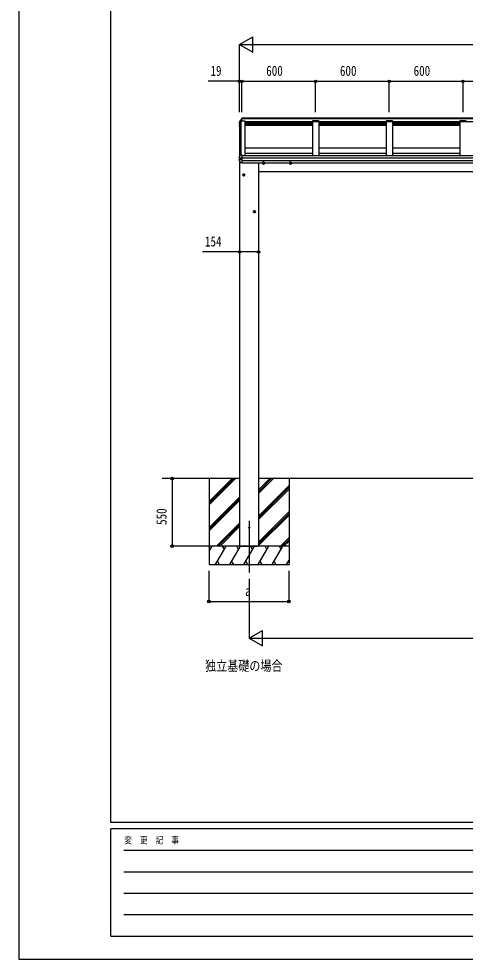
# Model space of a CAD drawing. Units: millimetres, scale not verified. Extents: x -10512 to 10512, y -7425 to 7425.
# Drawn here: x -10512 to -6878, y -7425 to 231 of the extents above; entities that cross this region are included whole.
import ezdxf
from ezdxf.enums import TextEntityAlignment as Align

# ---------------------------------------------------------------- set-up
doc = ezdxf.new("R2010")
doc.units = ezdxf.units.MM
doc.header["$LTSCALE"] = 40
for name, color, linetype in [('0-2_USER1', 3, 'Continuous'), ('0-4_YKK_12', 2, 'Continuous'), ('0-5_YKK_13', 4, 'Continuous'), ('0-6_YKK_A1', 4, 'Continuous'), ('0-7_YKK_D', 6, 'Continuous'), ('0-8_YKK_ZWAK', 7, 'Continuous')]:
    doc.layers.add(name, color=color, linetype=linetype)
doc.styles.add('ＭＳ ゴシック', font='')
doc.styles.get('ＭＳ ゴシック').set_extended_font_data('MS Gothic')

msp = doc.modelspace()

# ---------------------------------------------------------------- linework, layer by layer
at = {"layer": '0-4_YKK_12'}
for p, q in [((-8714.95, -863.3), (-8714.95, -872.69)), ((-8637.45, -3856.57), (-8637.45, -4277.65))]:
    msp.add_line(p, q, dxfattribs=at)
at = {"layer": '0-5_YKK_13'}
for p, q in [((-8708.13, -598.81), (-8706.93, -598.75)), ((-8706.78, -598.53), (-8707.15, -596.05)), ((-8706.93, -598.75), (-8707.15, -597.26)), ((-8695.95, -592.99), (-8707.11, -593.6)), ((-8695.95, -597.93), (-8706.78, -598.53)), ((-8706.78, -598.53), (-8706.78, -598.96)), ((-8706.78, -598.91), (-8695.95, -598.91)), ((-8695.95, -595.68), (-8695.95, -598.91)), ((-8695.95, -595.68), (-8695.95, -595.68)), ((-8717.83, -633.8), (-8717.83, -637.85)), ((-8717.78, -633.47), (-8717.79, -633.53)), ((-8717.42, -614.85), (-8717.42, -618.87)), ((-8714.95, -636.22), (-8716.77, -636.57)), ((-8716.37, -620.15), (-8714.95, -620.42)), ((-8714.95, -632.21), (-8716.09, -632.35)), ((-8715.8, -637.91), (-8714.95, -637.74)), ((-8714.95, -618.55), (-8715.52, -618.44)), ((-8714.95, -618.9), (-8715.52, -618.79)), ((-8717.99, -921.01), (-8717.99, -914.48)), ((-8717.52, -902.46), (-8717.52, -895.95)), ((-8709.95, -912.1), (-8717.18, -913.5)), ((-8716.66, -903.45), (-8716.72, -903.44)), ((-8716.66, -903.45), (-8716.65, -903.45)), ((-8709.4, -904.38), (-8715.78, -903.59)), ((-8709.95, -904.32), (-8709.95, -918.11)), ((-8692.95, -904.38), (-8707.74, -904.48)), ((-8692.95, -918.24), (-8707.74, -918.03)), ((-8692.95, -879.39), (-8692.95, -879.07)), ((-8692.95, -880.07), (-8692.95, -879.39)), ((-8692.95, -902.28), (-8692.95, -880.07)), ((-8692.95, -903.54), (-8692.95, -902.28)), ((-8692.95, -904.38), (-8692.95, -903.54)), ((-8692.95, -918.24), (-8692.95, -904.38)), ((-8692.95, -920.15), (-8692.95, -918.24)), ((-8705.33, -941.45), (-8705.32, -941.47)), ((-8692.95, -942.54), (-8704.54, -941.92)), ((-8692.95, -921.67), (-8692.95, -920.15)), ((-8692.95, -942.14), (-8692.95, -921.67)), ((-8692.95, -942.54), (-8692.95, -942.14)), ((-8530.96, -944.81), (-8507.96, -944.81)), ((-8519.46, -957.32), (-8519.46, -932.3)), ((-8310.96, -944.81), (-8287.96, -944.81)), ((-8299.46, -957.32), (-8299.46, -932.3)), ((-8692.46, -1039.81), (-8669.46, -1039.81)), ((-8680.96, -1052.32), (-8680.96, -1027.3)), ((-8605.46, -1339.81), (-8582.46, -1339.81)), ((-8593.96, -1352.32), (-8593.96, -1327.3))]:
    msp.add_line(p, q, dxfattribs=at)
for points in [[(-8709.76, -594.81), (-8714, -605.42), (-8717.35, -614.36), (-8717.41, -614.64), (-8717.42, -614.7)], [(-8709.76, -598.38), (-8710.75, -600.87), (-8711.74, -603.36), (-8712.71, -605.86), (-8713.66, -608.37), (-8714.6, -610.88), (-8715.53, -613.39), (-8716.45, -615.92), (-8717.35, -618.44)], [(-8695.95, -595.43), (-8707.15, -596.05), (-8707.15, -597.26), (-8708.27, -597.32)], [(-8706.85, -598.96), (-8706.93, -598.4), (-8706.93, -598.75)], [(-8717.79, -633.48), (-8717.82, -633.66), (-8717.82, -633.8)], [(-8717.66, -638.49), (-8716.19, -641.03), (-8714.95, -643.16)], [(-8717.42, -614.7), (-8717.42, -614.8), (-8717.42, -614.86)], [(-8717.47, -895.62), (-8717.52, -895.83), (-8717.52, -895.95)], [(-8709.59, -874.81), (-8710.62, -877.4), (-8711.65, -879.98), (-8712.65, -882.58), (-8713.64, -885.17), (-8714.62, -887.78), (-8715.58, -890.39), (-8716.53, -893), (-8717.47, -895.62)], [(-8714.18, -903.68), (-8715.41, -903.63), (-8716.65, -903.45)], [(-8709.4, -904.38), (-8709.15, -904.41), (-8709, -904.43)], [(-8692.95, -879.07), (-8706.95, -879.75), (-8706.95, -874.1), (-8708.71, -874.19)], [(-8519.46, -952.32), (-8525.96, -948.56), (-8525.96, -941.06), (-8519.46, -937.3)], [(-8519.46, -952.32), (-8512.96, -948.56), (-8512.96, -941.06), (-8519.46, -937.3)], [(-8299.46, -952.32), (-8305.96, -948.56), (-8305.96, -941.06), (-8299.46, -937.3)], [(-8299.46, -952.32), (-8292.96, -948.56), (-8292.96, -941.06), (-8299.46, -937.3)], [(-8680.96, -1047.32), (-8687.46, -1043.56), (-8687.46, -1036.06), (-8680.96, -1032.3)], [(-8680.96, -1047.32), (-8674.46, -1043.56), (-8674.46, -1036.06), (-8680.96, -1032.3)], [(-8593.96, -1347.32), (-8600.46, -1343.56), (-8600.46, -1336.06), (-8593.96, -1332.3)], [(-8593.96, -1347.32), (-8587.46, -1343.56), (-8587.46, -1336.06), (-8593.96, -1332.3)]]:
    msp.add_lwpolyline(points, dxfattribs=at)
for centre, radius in [((-8519.46, -944.81), 8.5), ((-8519.46, -944.81), 7.7), ((-8519.46, -944.81), 6.5), ((-8299.46, -944.81), 8.5), ((-8299.46, -944.81), 7.7), ((-8299.46, -944.81), 6.5), ((-8680.96, -1039.81), 8.5), ((-8680.96, -1039.81), 7.7), ((-8680.96, -1039.81), 6.5), ((-8593.96, -1339.81), 8.5), ((-8593.96, -1339.81), 7.7), ((-8593.96, -1339.81), 6.5), ((-8637.45, -3912.51), 5)]:
    msp.add_circle(centre, radius, dxfattribs=at)
for centre, radius, start, end in [((-8246.02, -785.37), 498.52, 158.04646, 160.43093), ((-8708.18, -599.01), 1.7, 92.9577, 157.99775), ((-8707.53, -596.18), 2.62, 80.76, 148.16555), ((-8708.11, -599.11), 0.3, 92.95769, 158.00506), ((-8716.53, -637.85), 1.3, 100.8784, 209.72862), ((-8716.52, -633.75), 1.3, 99.76805, 169.97457), ((-8716.13, -618.87), 1.3, 160.55137, 259.11062), ((-8716.07, -634.68), 2.32, 92.65141, 119.69627), ((-8715.75, -638.2), 0.299, 100.87832, 209.80871), ((-8283.19, -389.59), 499.04, 209.85327, 210.09589), ((-8283.19, -389.94), 499.04, 209.85327, 210.09589), ((-8715.46, -618.49), 0.299, 160.48478, 259.11069), ((-8715.46, -618.14), 0.3, 212.93591, 259.04607), ((-8717, -914.48), 0.998, 100.914, 179.94879), ((-8716.52, -902.46), 1, 180, 258.54639), ((-8710.29, -901.76), 16.37, 271.41275, 274.51688), ((-8708.66, -875.19), 1, 92.95955, 157.94622), ((-8716.99, -921.01), 1, 180, 210.67851), ((-8323.05, -687.31), 459.05, 210.67556, 213.61643), ((-8704.48, -940.92), 1, 213.61937, 266.89265)]:
    msp.add_arc(centre, radius, start, end, dxfattribs=at)
for centre, major_axis, ratio, start_param, end_param in [((-8708.95, -917.92), (1, 0.195), 0.067217, 3.1284981, 3.4826308), ((-8709.1, -896.86), (-9.96, 2.12), 0.734427, 1.7356015, 1.8609052), ((-8709.1, -925.64), (9.97, 1.96), 0.736539, 1.29146, 1.4167637)]:
    msp.add_ellipse(centre, major_axis=major_axis, ratio=ratio, start_param=start_param, end_param=end_param, dxfattribs=at)
at = {"layer": '0-6_YKK_A1'}
for p, q in [((-8714.95, -617.51), (-8707.83, -598.96)), ((-8707.95, -599.28), (-8707.95, -874.15)), ((-8707.83, -598.96), (-8670.95, -598.96)), ((-8702.25, -879.52), (-8702.25, -598.96)), ((-3613.95, -578.31), (-8695.95, -578.31)), ((-8695.95, -598.96), (-8695.95, -578.31)), ((-3613.95, -583.59), (-8695.95, -583.59)), ((-8695.95, -598.96), (-8695.95, -595.68)), ((-8670.95, -598.96), (-8670.95, -882.1)), ((-8670.95, -604.14), (-3613.95, -604.14)), ((-8670.95, -604.14), (-3613.95, -604.14)), ((-8670.95, -607.07), (-8120.95, -607.07)), ((-8070.95, -598.96), (-8120.95, -598.96)), ((-8120.95, -598.96), (-8120.95, -866.12)), ((-8070.95, -598.96), (-8120.95, -598.96)), ((-8120.95, -598.96), (-8120.95, -882.1)), ((-8070.95, -598.96), (-8070.95, -882.1)), ((-8070.95, -598.96), (-8070.95, -882.1)), ((-8070.95, -607.07), (-7520.95, -607.07)), ((-7470.95, -598.96), (-7520.95, -598.96)), ((-7520.95, -598.96), (-7520.95, -882.1)), ((-7470.95, -598.96), (-7470.95, -882.1)), ((-7470.95, -607.07), (-6920.95, -607.07)), ((-6870.95, -598.96), (-6920.95, -598.96)), ((-6920.95, -598.96), (-6920.95, -882.1)), ((-8714.95, -617.51), (-8714.95, -888.67)), ((-8670.95, -613.14), (-8120.95, -613.14)), ((-8670.95, -614.11), (-8120.95, -614.11)), ((-8670.95, -624.14), (-8120.95, -624.14)), ((-8670.95, -629), (-8120.95, -629)), ((-8670.95, -630.54), (-8120.95, -630.54)), ((-8670.95, -632.5), (-8120.95, -632.5)), ((-8670.95, -636.27), (-8120.95, -636.27)), ((-8070.95, -613.14), (-7520.95, -613.14)), ((-8070.95, -614.11), (-7520.95, -614.11)), ((-8070.95, -624.14), (-7520.95, -624.14)), ((-8070.95, -629), (-7520.95, -629)), ((-8070.95, -630.54), (-7520.95, -630.54)), ((-8070.95, -632.5), (-7520.95, -632.5)), ((-8070.95, -636.27), (-7520.95, -636.27)), ((-7470.95, -613.14), (-6920.95, -613.14)), ((-7470.95, -614.11), (-6920.95, -614.11)), ((-7470.95, -624.14), (-6920.95, -624.14)), ((-7470.95, -629), (-6920.95, -629)), ((-7470.95, -630.54), (-6920.95, -630.54)), ((-7470.95, -632.5), (-6920.95, -632.5)), ((-7470.95, -636.27), (-6920.95, -636.27)), ((-8670.95, -819.56), (-8120.95, -819.56)), ((-8070.95, -819.56), (-7520.95, -819.56)), ((-7470.95, -819.56), (-6920.95, -819.56)), ((-8692.95, -882.1), (-3616.95, -882.1)), ((-8692.95, -901.62), (-3616.95, -901.62)), ((-8670.95, -862.07), (-8120.95, -862.07)), ((-8070.95, -862.07), (-7520.95, -862.07)), ((-7470.95, -862.07), (-6920.95, -862.07)), ((-8714.45, -927.16), (-8714.45, -3512.51)), ((-8692.95, -921.73), (-3616.95, -921.73)), ((-8692.95, -941.09), (-3616.95, -941.09)), ((-8560.45, -941.09), (-8560.45, -3512.51)), ((-8560.45, -1012.51), (-3749.45, -1012.51)), ((-8714.45, -3512.51), (-9344.07, -3512.51)), ((-8962.45, -3514.65), (-8960.32, -3512.51)), ((-8962.45, -3512.51), (-8962.45, -4212.51)), ((-8962.45, -3698.49), (-8776.47, -3512.51)), ((-8962.45, -3712.64), (-8762.33, -3512.51)), ((-8962.45, -3726.78), (-8748.19, -3512.51)), ((-8962.45, -3514.65), (-8960.32, -3512.51)), ((-8714.45, -3512.51), (-8714.45, -4062.51)), ((-3749.45, -3512.51), (-8560.45, -3512.51)), ((-8560.45, -3633.15), (-8439.82, -3512.51)), ((-8560.45, -3619), (-8453.96, -3512.51)), ((-8560.45, -3604.86), (-8468.1, -3512.51)), ((-8560.45, -3512.51), (-8560.45, -4062.51)), ((-8312.45, -3512.51), (-8312.45, -4212.51)), ((-8560.45, -3816.99), (-8312.45, -3568.99)), ((-8560.45, -3831.13), (-8312.45, -3583.14)), ((-8560.45, -3845.28), (-8312.45, -3597.28)), ((-8962.45, -3910.62), (-8714.45, -3662.63)), ((-8962.45, -3924.77), (-8714.45, -3676.77)), ((-8962.45, -3938.91), (-8714.45, -3690.91)), ((-8560.45, -4029.12), (-8312.45, -3781.13)), ((-8560.45, -4043.27), (-8312.45, -3795.27)), ((-8560.45, -4057.41), (-8312.45, -3809.41)), ((-8902.21, -4062.51), (-8714.45, -3874.76)), ((-8888.07, -4062.51), (-8714.45, -3888.9)), ((-8873.92, -4062.51), (-8714.45, -3903.04)), ((-8381.71, -4062.51), (-8312.45, -3993.26)), ((-8367.57, -4062.51), (-8312.45, -4007.4)), ((-8353.42, -4062.51), (-8312.45, -4021.54)), ((-8312.45, -4062.51), (-8962.45, -4062.51)), ((-8962.45, -4102.61), (-8939.3, -4062.51)), ((-8954.3, -4088.5), (-8962.45, -4074.38)), ((-8910.43, -4212.51), (-8823.83, -4062.51)), ((-8838.83, -4088.5), (-8853.83, -4062.51)), ((-8794.96, -4212.51), (-8708.36, -4062.51)), ((-8723.36, -4088.5), (-8738.36, -4062.51)), ((-8704.95, -4062.51), (-8569.95, -4062.51)), ((-8679.49, -4212.51), (-8592.89, -4062.51)), ((-8607.89, -4088.5), (-8622.89, -4062.51)), ((-8564.02, -4212.51), (-8477.42, -4062.51)), ((-8492.42, -4088.5), (-8507.42, -4062.51)), ((-8448.55, -4212.51), (-8361.95, -4062.51)), ((-8391.95, -4062.51), (-8376.95, -4088.5)), ((-8895.44, -4186.54), (-8880.44, -4212.51)), ((-8779.96, -4186.53), (-8764.96, -4212.51)), ((-8664.49, -4186.53), (-8649.5, -4212.51)), ((-8549.02, -4186.54), (-8534.03, -4212.51)), ((-8433.55, -4186.54), (-8418.56, -4212.51)), ((-8333.08, -4212.51), (-8312.45, -4176.78)), ((-8318.08, -4186.54), (-8312.45, -4196.29)), ((-8962.45, -4212.51), (-8312.45, -4212.51))]:
    msp.add_line(p, q, dxfattribs=at)
at = {"layer": '0-7_YKK_D'}
for p, q in [((-8714.95, 21.69), (-8606.7, 84.19)), ((-8606.7, -40.81), (-8606.7, 84.19)), ((-8714.95, -528.31), (-8714.95, 22.69)), ((-8714.95, 21.69), (-8606.7, -40.81)), ((-8714.95, 21.69), (-8498.44, 21.69)), ((-8589.95, 21.69), (-3720.45, 21.69)), ((-8714.95, -278.31), (-8971.95, -278.31)), ((-8714.95, -528.31), (-8714.95, -277.31)), ((-8695.95, -278.31), (-8714.95, -278.31)), ((-8695.95, -528.31), (-8695.95, -277.31)), ((-8695.95, -528.31), (-8695.95, -277.31)), ((-8695.95, -278.31), (-8095.95, -278.31)), ((-8695.95, -278.31), (-8653.45, -278.31)), ((-8095.95, -528.31), (-8095.95, -277.31)), ((-8095.95, -528.31), (-8095.95, -277.31)), ((-8095.95, -278.31), (-7495.95, -278.31)), ((-7495.95, -528.31), (-7495.95, -277.31)), ((-7495.95, -528.31), (-7495.95, -277.31)), ((-7495.95, -278.31), (-6895.95, -278.31)), ((-6895.95, -528.31), (-6895.95, -277.31)), ((-6895.95, -528.31), (-6895.95, -277.31)), ((-6895.95, -278.31), (-6401.95, -278.31)), ((-9264.58, -3512.5), (-9264.58, -4062.5)), ((-8966.58, -4062.5), (-9265.58, -4062.5)), ((-8964.58, -4262.5), (-8964.58, -4513.5)), ((-8314.58, -4262.5), (-8314.58, -4513.5)), ((-8637.45, -4327.65), (-8637.45, -4813.51)), ((-8964.58, -4512.5), (-8314.58, -4512.5)), ((-8637.45, -4812.51), (-8529.2, -4750.01)), ((-8637.45, -4812.51), (-8529.2, -4875.01)), ((-8637.45, -4812.51), (-8420.94, -4812.51)), ((-8529.2, -4875.01), (-8529.2, -4750.01)), ((-8512.45, -4812.51), (-3797.45, -4812.51))]:
    msp.add_line(p, q, dxfattribs=at)
msp.add_lwpolyline([(-8560.45, -1667.69), (-8714.45, -1667.69), (-9016.62, -1667.69)], dxfattribs=at)
for centre in [(-8714.95, -278.31), (-8695.95, -278.31), (-8695.95, -278.31), (-8095.95, -278.31), (-8095.95, -278.31), (-7495.95, -278.31), (-7495.95, -278.31), (-6895.95, -278.31), (-6895.95, -278.31), (-8714.45, -1667.69), (-8560.45, -1667.69), (-9264.58, -3512.5), (-9264.58, -4062.5), (-8964.58, -4512.5), (-8314.58, -4512.5)]:
    msp.add_circle(centre, 10.62, dxfattribs=at)
at = {"layer": '0-8_YKK_ZWAK'}
for p, q in [((-9762.45, -6312.5), (-9762.45, 6937.5)), ((9737.55, -6312.5), (-9762.45, -6312.5)), ((-3262.45, -6362.5), (-9762.45, -6362.5)), ((-9762.45, -7237.5), (-9762.45, -6362.5)), ((-9656.2, -6537.5), (-3387.45, -6537.5)), ((-9656.2, -6712.5), (-3387.45, -6712.5)), ((-9656.2, -6887.5), (-3387.45, -6887.5)), ((-9656.2, -7062.5), (-3387.45, -7062.5)), ((-9762.45, -7237.5), (-3262.45, -7237.5))]:
    msp.add_line(p, q, dxfattribs=at)
msp.add_lwpolyline([(-10512.5, -7425), (10512.5, -7425), (10512.5, 7425), (-10512.5, 7425)], close=True, dxfattribs=at)

# ---------------------------------------------------------------- texts
at = {"layer": '0-2_USER1', "style": 'ＭＳ ゴシック', "width": 0.8}
msp.add_text('独立基礎の場合', height=82.48, dxfattribs=at).set_placement((-8995.5, -5102.5), align=Align.BOTTOM_LEFT)
at = {"layer": '0-7_YKK_D', "style": 'ＭＳ ゴシック', "width": 0.8}
for s, p in [('19', (-8951.95, -258.31)), ('600', (-8497.95, -258.31)), ('600', (-7897.95, -258.31)), ('600', (-7297.95, -258.31)), ('154', (-8996.62, -1647.69)), ('a', (-8669.58, -4492.5))]:
    msp.add_text(s, height=82.48, dxfattribs=at).set_placement(p, align=Align.BOTTOM_LEFT)
msp.add_text('550', height=82.48, rotation=90, dxfattribs=at).set_placement((-9284.58, -3889.5), align=Align.BOTTOM_LEFT)
at = {"layer": '0-8_YKK_ZWAK', "style": 'ＭＳ ゴシック', "width": 0.8}
msp.add_text('変  更  記  事', height=54.99, dxfattribs=at).set_placement((-9653.28, -6500), align=Align.BOTTOM_LEFT)

doc.saveas('drawing.dxf')
